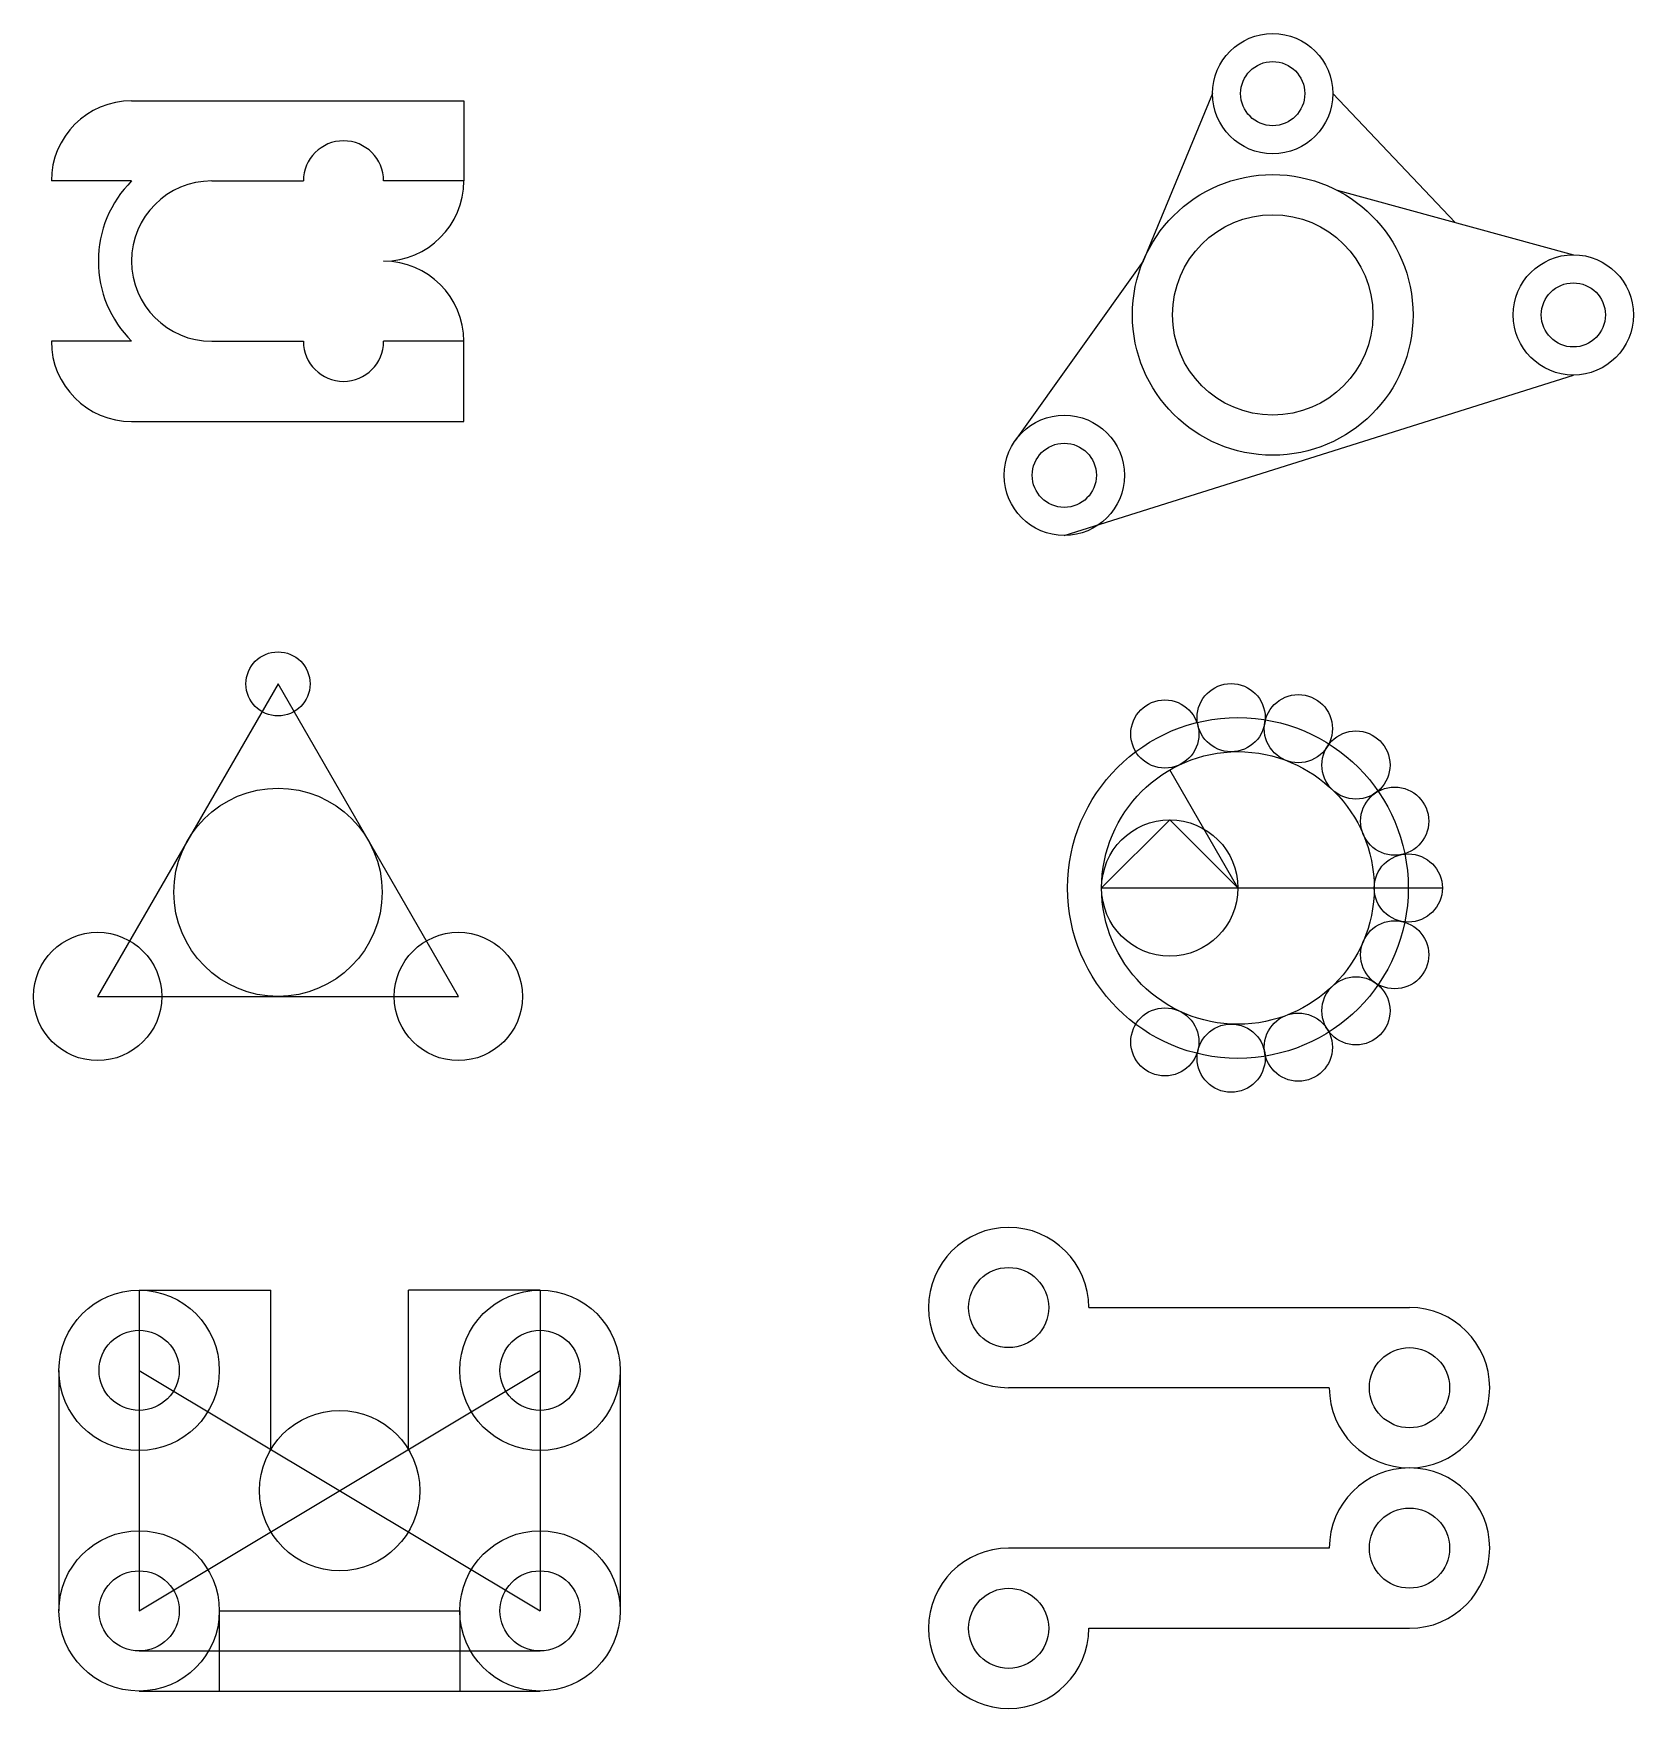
# Model space of a CAD drawing. Header units: millimetres. Extents: x 8 to 208, y 79 to 288.
import ezdxf

# ---------------------------------------------------------------- set-up
doc = ezdxf.new("R2010")
doc.units = ezdxf.units.MM

msp = doc.modelspace()

# ---------------------------------------------------------------- linework, layer by layer
for p, q in [((155.23, 280.62), (146.57, 259.72)), ((170.23, 280.62), (185.5, 264.54)), ((20.39, 279.73), (61.83, 279.73)), ((61.83, 279.73), (61.83, 269.73)), ((20.39, 269.73), (10.39, 269.73)), ((20.39, 269.73), (20.39, 269.73)), ((30.39, 269.73), (41.83, 269.73)), ((61.83, 269.73), (51.83, 269.73)), ((170.77, 268.56), (200.23, 260.52)), ((146.57, 259.72), (130.62, 237.37)), ((20.39, 249.73), (10.39, 249.73)), ((20.39, 249.73), (20.39, 249.73)), ((30.39, 249.73), (41.83, 249.73)), ((61.83, 249.73), (51.83, 249.73)), ((61.83, 239.73), (61.83, 249.73)), ((136.73, 225.52), (200.23, 245.52)), ((20.39, 239.73), (61.83, 239.73)), ((158.39, 181.55), (149.89, 196.28)), ((141.39, 181.55), (149.89, 190.05)), ((149.89, 190.05), (158.39, 181.55)), ((141.39, 181.55), (183.89, 181.55)), ((21.34, 131.39), (21.34, 121.39)), ((21.34, 131.39), (36.34, 131.39)), ((21.34, 131.39), (37.77, 131.39)), ((37.77, 111.54), (37.77, 131.39)), ((71.34, 131.39), (54.92, 131.39)), ((54.92, 111.54), (54.92, 131.39)), ((71.34, 131.39), (71.34, 121.39)), ((139.79, 129.22), (179.79, 129.22)), ((11.34, 121.39), (11.34, 91.39)), ((21.34, 121.39), (21.34, 91.39)), ((21.34, 121.39), (71.34, 91.39)), ((21.34, 91.39), (71.34, 121.39)), ((71.34, 121.39), (71.34, 91.39)), ((81.34, 121.39), (81.34, 91.39)), ((169.79, 119.22), (129.79, 119.22)), ((169.79, 99.22), (129.79, 99.22)), ((31.34, 91.39), (61.34, 91.39)), ((31.34, 91.39), (31.34, 81.39)), ((61.34, 91.39), (61.34, 81.39)), ((139.79, 89.22), (179.79, 89.22)), ((21.34, 86.39), (71.34, 86.39)), ((21.34, 81.39), (71.34, 81.39))]:
    msp.add_line(p, q)
msp.add_lwpolyline([(16.16, 168.02), (61.16, 168.02), (38.66, 207)], close=True)
for centre, radius in [((162.73, 280.62), 7.5), ((162.73, 280.62), 4), ((162.73, 253.02), 17.5), ((162.73, 253.02), 12.5), ((200.23, 253.02), 7.5), ((200.23, 253.02), 4), ((136.73, 233.02), 7.5), ((136.73, 233.02), 4), ((38.66, 207), 4), ((157.54, 202.79), 4.25), ((149.28, 200.75), 4.25), ((165.93, 201.42), 4.25), ((158.39, 181.55), 21.25), ((173.11, 196.88), 4.25), ((158.39, 181.55), 17), ((38.66, 181.01), 12.99), ((177.94, 189.88), 4.25), ((149.89, 181.55), 8.5), ((179.64, 181.55), 4.25), ((16.16, 168.02), 8), ((61.16, 168.02), 8), ((177.94, 173.22), 4.25), ((173.11, 166.23), 4.25), ((149.28, 162.35), 4.25), ((165.93, 161.69), 4.25), ((157.54, 160.32), 4.25), ((129.79, 129.22), 5), ((21.34, 121.39), 10), ((71.34, 121.39), 10), ((21.34, 121.39), 5), ((71.34, 121.39), 5), ((179.79, 119.22), 5), ((46.34, 106.39), 10), ((179.79, 99.22), 5), ((21.34, 91.39), 10), ((71.34, 91.39), 10), ((21.34, 91.39), 5), ((71.34, 91.39), 5), ((129.79, 89.22), 5)]:
    msp.add_circle(centre, radius)
for centre, radius, start, end in [((20.39, 269.73), 10, 90, 180), ((46.83, 269.73), 5, 0, 180), ((30.39, 259.73), 14.14, 134.9913, 225.0087), ((30.39, 259.73), 10, 90, 270), ((51.83, 269.73), 10, 270, 0), ((51.83, 249.73), 10, 0, 90), ((20.39, 249.73), 10, 180, 270), ((46.83, 249.73), 5, 180, 0), ((129.79, 129.22), 10, 0, 270), ((179.79, 119.22), 10, 180, 90), ((179.79, 99.22), 10, 270, 180), ((129.79, 89.22), 10, 90, 0)]:
    msp.add_arc(centre, radius, start, end)

doc.saveas('drawing.dxf')
